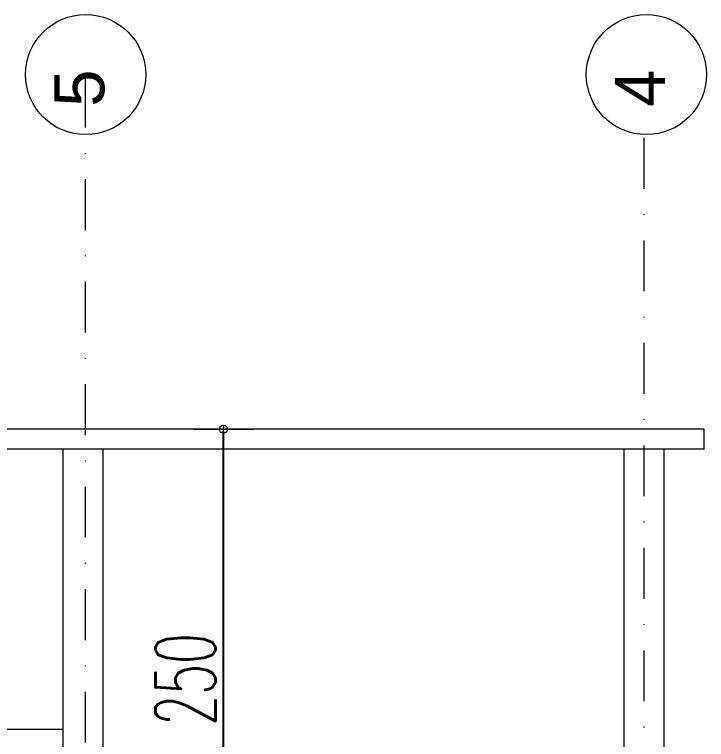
# Model space of a CAD drawing. Header units: millimetres. Extents: x -16104 to 67872, y -88009 to 12107.
# Drawn here: x 885.3 to 971.6, y -6967.4 to -6876.9 of the extents above; entities that cross this region are included whole.
import ezdxf

# ---------------------------------------------------------------- set-up
doc = ezdxf.new("R2010")
doc.units = ezdxf.units.MM
doc.linetypes.add('DASHDOTX2', pattern=[50.8, 25.4, -12.7, 0, -12.7])
doc.layers.get('0').update_dxf_attribs({"color": 241})
doc.layers.add('TARAMA', color=8, linetype='Continuous', lineweight=15)
doc.styles.add('DIM', font='Txttw.shx', dxfattribs={"width": 0.6})
doc.dimstyles.new('50', dxfattribs={"dimscale": 0, "dimtxt": 30, "dimasz": 1, "dimexe": 0, "dimexo": 2, "dimgap": 4, "dimtad": 1, "dimdec": 0, "dimzin": 0, "dimdsep": 46, "dimtxsty": 'DIM', "dimblk1": 'DOT', "dimblk2": 'DOT', "dimsah": 1, "dimcen": 1.5, "dimdle": 3, "dimse1": 1, "dimse2": 1, "dimclrd": 256, "dimclre": 9, "dimclrt": 256, "dimadec": 0, "dimazin": 0, "dimtfac": 0.24, "dimtdec": 0, "dimtix": 1, "dimtmove": 2, "dimatfit": 3, "dimldrblk": 'DOT', "dimfxl": 0, "dimtolj": 1, "dimtzin": 15, "dimarcsym": 0})

# ---------------------------------------------------------------- blocks, each defined once
blk = doc.blocks.new('DOT')
for p, q in [((0, 15), (0, -15)), ((-2, 0), (0, 0)), ((2, 0), (0, 0))]:
    blk.add_line(p, q)
blk.add_circle((0, 0), 2)
blk = doc.blocks.new('*D3345')
at = {"layer": 'Defpoints', "color": 0, "transparency": 16777216}
for p in [(47831.27, -33336.42), (47831.27, -33336.42), (43353.2, -33586.42)]:
    blk.add_point(p, dxfattribs=at)
at = {"layer": 'TARAMA', "lineweight": -2, "transparency": 16777216}
blk.add_line((47831.27, -33585.42), (47831.27, -33337.42), dxfattribs=at)
for p, rotation in [((47831.27, -33336.42), 90), ((47831.27, -33586.42), 270)]:
    blk.add_blockref('DOT', p, dxfattribs=dict(at, rotation=rotation))
at = {"layer": 'TARAMA', "transparency": 16777216, "insert": (47812.27, -33461.42), "char_height": 30, "attachment_point": 5, "rotation": 90, "style": 'DIM'}
blk.add_mtext('\\A1;250', dxfattribs=at)
blk = doc.blocks.new('POK')
at = {"layer": 'TARAMA', "linetype": 'DASHDOTX2'}
for p, q in [((47762.43, -36052.95), (47762.43, -33159.25)), ((48041.26, -36083.5), (48041.26, -33189.81))]:
    blk.add_line(p, q, dxfattribs=at)
at = {"layer": 'TARAMA'}
for p, q in [((48071.27, -33336.42), (47366.58, -33336.42)), ((48071.27, -33346.42), (48071.27, -33336.42)), ((48071.27, -33346.42), (47366.58, -33346.42)), ((47751.27, -33586.42), (47751.27, -33346.42)), ((47771.27, -33586.42), (47771.27, -33346.42)), ((48031.27, -33586.42), (48031.27, -33346.42)), ((48051.27, -33586.42), (48051.27, -33346.42)), ((47751.27, -33486.42), (47591.58, -33486.42))]:
    blk.add_line(p, q, dxfattribs=at)
at = {"layer": 'TARAMA', "linetype": 'ByBlock'}
for centre in [(47762.43, -33159.25), (48042.43, -33159.25)]:
    blk.add_circle(centre, 30, dxfattribs=at)
at = {"layer": 'TARAMA', "char_height": 25, "width": 35.6591, "attachment_point": 1, "rotation": 90}
for s, insert in [('5', (47746.76, -33175.35)), ('4', (48026.76, -33175.35))]:
    blk.add_mtext(s, dxfattribs=dict(at, insert=insert))
at = {"layer": 'TARAMA'}
dim = blk.add_linear_dim(base=(47831.27, -33336.42), p1=(43353.2, -33586.42), p2=(47831.27, -33336.42), angle=90, dimstyle='50', override={"dimscale": 1}, dxfattribs=at)
dim.commit()
dim.dimension.update_dxf_attribs({"geometry": '*D3345', "text_midpoint": (47812.27, -33461.42)})

msp = doc.modelspace()

# ---------------------------------------------------------------- block references
at = {"xscale": 0.25, "yscale": 0.25, "zscale": 0.25}
msp.add_blockref('POK', (-11046.478, 1405.427), dxfattribs=at)

doc.saveas('drawing.dxf')
